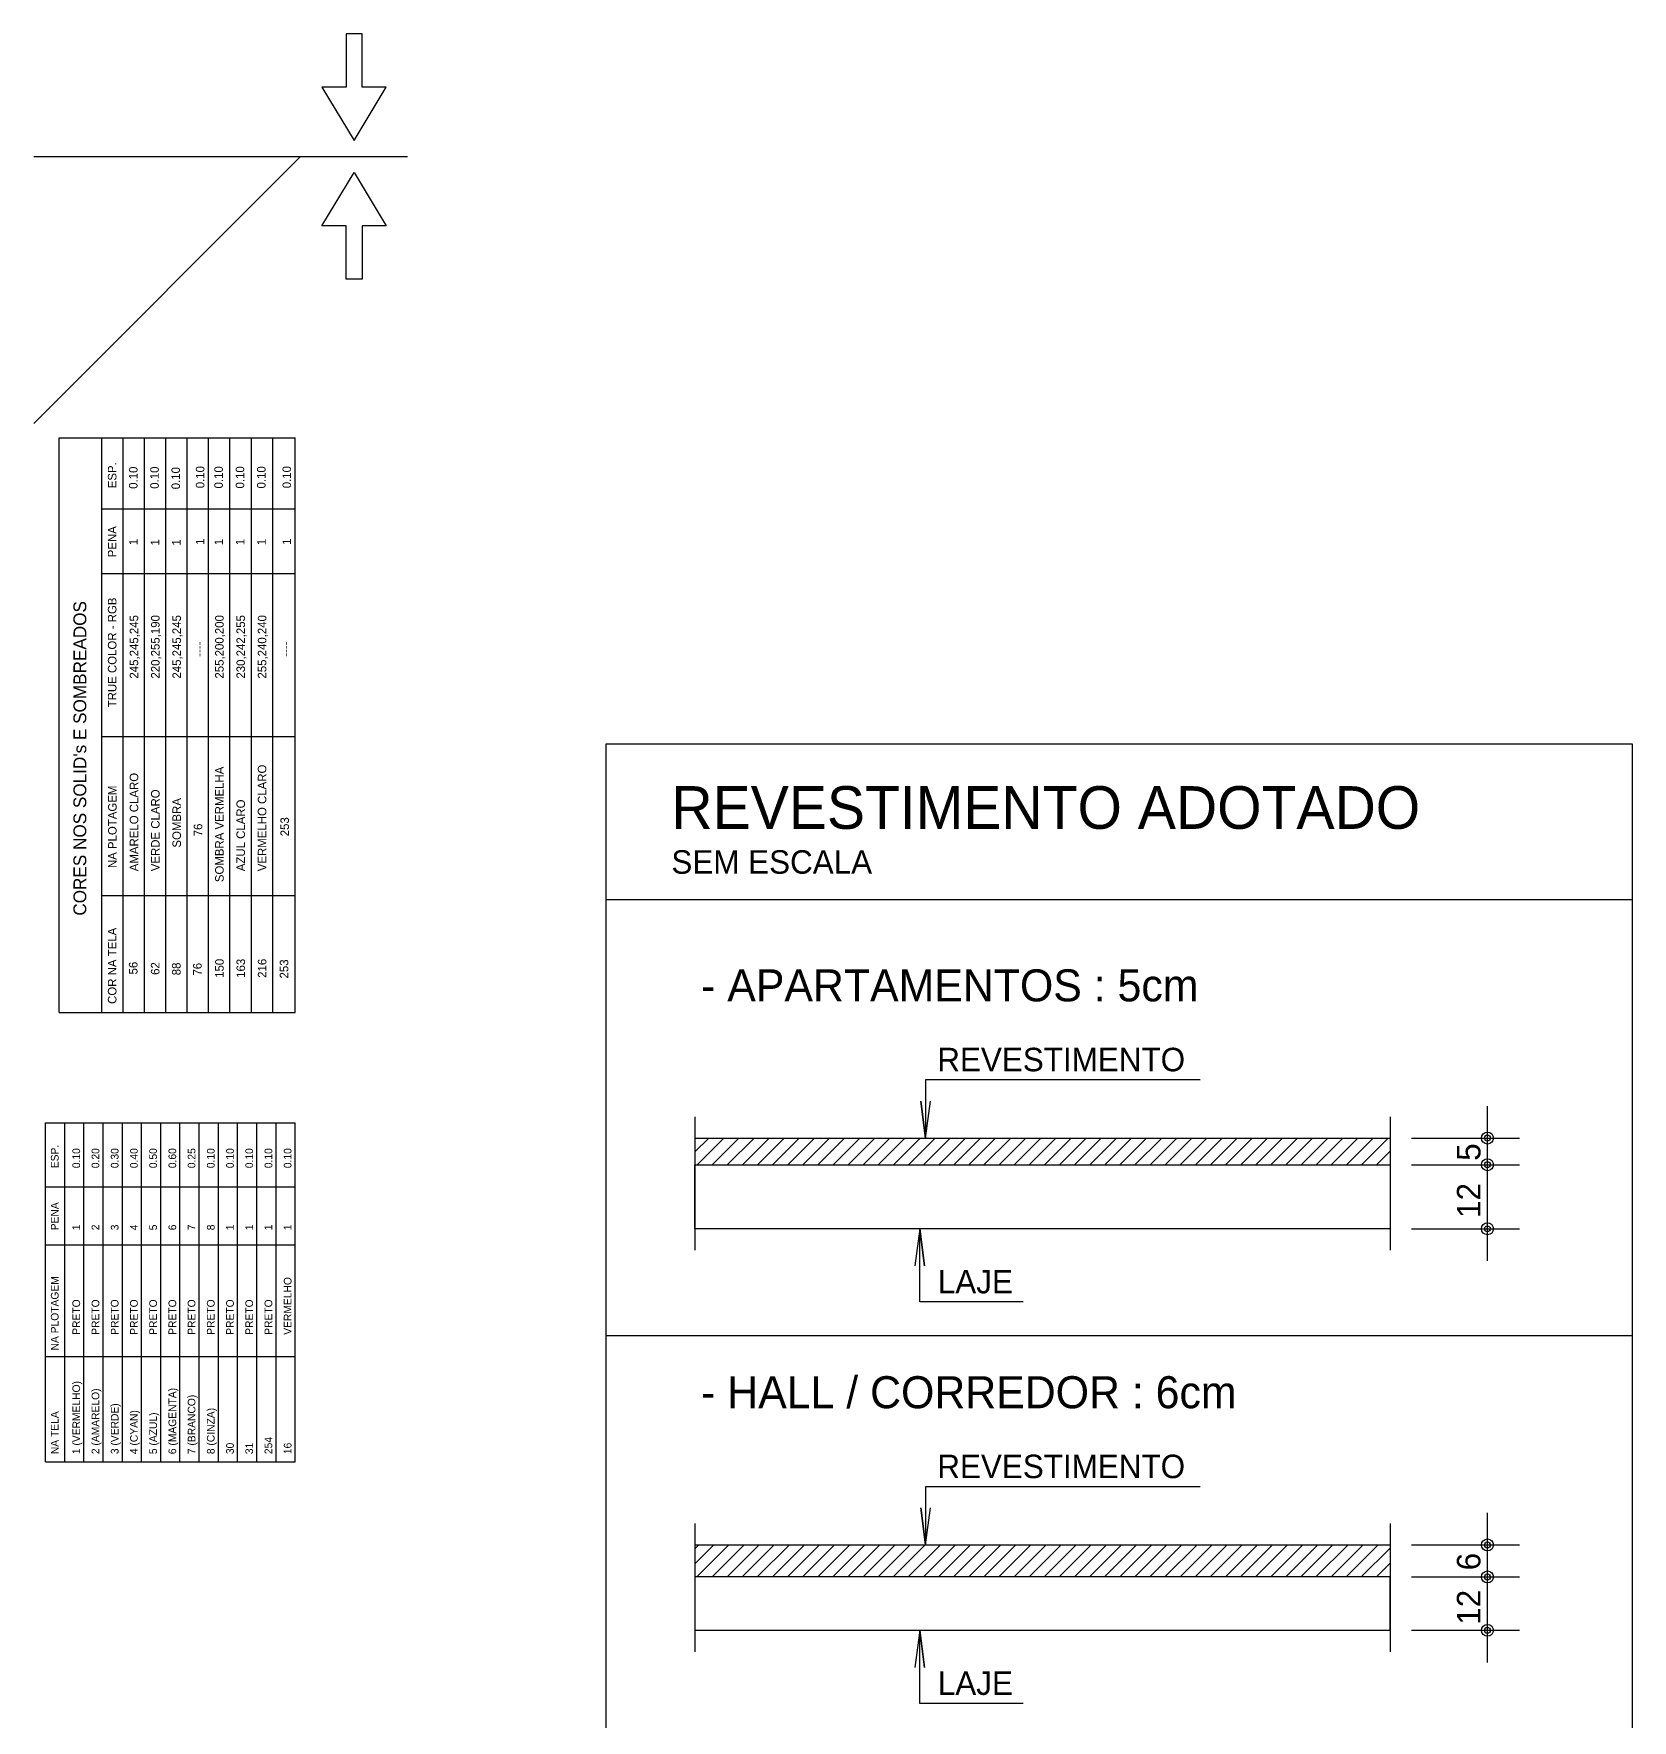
# Model space of a CAD drawing. Header units: metres. Extents: x 0 to 7795, y 0 to 4205.
# Drawn here: x 0 to 749, y 754 to 1544 of the extents above; entities that cross this region are included whole.
import ezdxf

# ---------------------------------------------------------------- set-up
doc = ezdxf.new("R2010")
doc.units = ezdxf.units.M
for name, color, linetype in [('MTH-179', 1, 'Continuous'), ('MTH-18', 1, 'Continuous'), ('MTH-230', 1, 'Continuous'), ('MTH-COTAS7', 31, 'Continuous'), ('MTH-EIXO-215', 1, 'Continuous'), ('MTH-EIXO-217', 8, 'Continuous'), ('MTH-LINHA-CORTE', 5, 'Continuous'), ('MTH-TXT-NEGRITO', 5, 'Continuous'), ('MTH-TXT-NOTAS', 3, 'Continuous'), ('MTH-TXT2', 5, 'Continuous')]:
    doc.layers.add(name, color=color, linetype=linetype)

msp = doc.modelspace()

# ---------------------------------------------------------------- linework, layer by layer
at = {"layer": 'MTH-179', "linetype": 'Continuous'}
for p, q in [((0.004008, 1486.247781), (175.004008, 1486.247781)), ((0.004008, 1361.247773), (125.004016, 1486.247781))]:
    msp.add_line(p, q, dxfattribs=at)
for points in [[(150.004008, 1493.747781), (165.004008, 1518.747781), (153.754008, 1518.747781), (153.754008, 1543.747781), (146.254008, 1543.747781), (146.254008, 1518.747781), (135.004008, 1518.747781), (150.004008, 1493.747781)], [(150.004008, 1478.747781), (165.004008, 1453.747781), (153.754008, 1453.747781), (153.754008, 1428.747781), (146.254008, 1428.747781), (146.254008, 1453.747781), (135.004008, 1453.747781), (150.004008, 1478.747781)]]:
    msp.add_lwpolyline(points, dxfattribs=at)
at = {"layer": 'MTH-18', "linetype": 'Continuous'}
for p, q in [((309.627015, 1020.098124), (316.112272, 1026.583382)), ((310.68334, 1014.083382), (323.18334, 1026.583382)), ((317.754408, 1014.083382), (330.254408, 1026.583382)), ((324.825476, 1014.083382), (337.325476, 1026.583382)), ((331.896543, 1014.083382), (344.396543, 1026.583382)), ((338.967611, 1014.083382), (351.467611, 1026.583382)), ((346.038679, 1014.083382), (358.538679, 1026.583382)), ((353.109747, 1014.083382), (365.609747, 1026.583382)), ((360.180815, 1014.083382), (372.680815, 1026.583382)), ((367.251883, 1014.083382), (379.751883, 1026.583382)), ((374.32295, 1014.083382), (386.82295, 1026.583382)), ((381.394018, 1014.083382), (393.894018, 1026.583382)), ((388.465086, 1014.083382), (400.965086, 1026.583382)), ((395.536154, 1014.083382), (408.036154, 1026.583382)), ((402.607222, 1014.083382), (415.107222, 1026.583382)), ((409.678289, 1014.083382), (422.178289, 1026.583382)), ((416.749357, 1014.083382), (429.249357, 1026.583382)), ((423.820425, 1014.083382), (436.320425, 1026.583382)), ((430.891493, 1014.083382), (443.391493, 1026.583382)), ((437.962561, 1014.083382), (450.462561, 1026.583382)), ((445.033628, 1014.083382), (457.533628, 1026.583382)), ((452.104696, 1014.083382), (464.604696, 1026.583382)), ((459.175764, 1014.083382), (471.675764, 1026.583382)), ((466.246832, 1014.083382), (478.746832, 1026.583382)), ((473.3179, 1014.083382), (485.8179, 1026.583382)), ((480.388967, 1014.083382), (492.888967, 1026.583382)), ((487.460035, 1014.083382), (499.960035, 1026.583382)), ((494.531103, 1014.083382), (507.031103, 1026.583382)), ((501.602171, 1014.083382), (514.102171, 1026.583382)), ((508.673239, 1014.083382), (521.173239, 1026.583382)), ((515.744307, 1014.083382), (528.244307, 1026.583382)), ((522.815374, 1014.083382), (535.315374, 1026.583382)), ((529.886442, 1014.083382), (542.386442, 1026.583382)), ((536.95751, 1014.083382), (549.45751, 1026.583382)), ((544.028578, 1014.083382), (556.528578, 1026.583382)), ((551.099646, 1014.083382), (563.599646, 1026.583382)), ((558.170713, 1014.083382), (570.670713, 1026.583382)), ((565.241781, 1014.083382), (577.741781, 1026.583382)), ((572.312849, 1014.083382), (584.812849, 1026.583382)), ((579.383917, 1014.083382), (591.883917, 1026.583382)), ((586.454985, 1014.083382), (598.954985, 1026.583382)), ((593.526052, 1014.083382), (606.026052, 1026.583382)), ((600.59712, 1014.083382), (613.09712, 1026.583382)), ((607.668188, 1014.083382), (620.168188, 1026.583382)), ((614.739256, 1014.083382), (627.239256, 1026.583382)), ((621.810324, 1014.083382), (634.310324, 1026.583382)), ((628.881392, 1014.083382), (635.241036, 1020.443026)), ((268.133583, 934.09146), (748.636746, 934.09146)), ((309.627015, 827.149973), (318.523559, 836.046517)), ((309.627015, 834.221041), (311.452491, 836.046517)), ((310.594627, 821.046517), (325.594627, 836.046517)), ((317.665694, 821.046517), (332.665694, 836.046517)), ((324.736762, 821.046517), (339.736762, 836.046517)), ((331.80783, 821.046517), (346.80783, 836.046517)), ((338.878898, 821.046517), (353.878898, 836.046517)), ((345.949966, 821.046517), (360.949966, 836.046517)), ((353.021033, 821.046517), (368.021033, 836.046517)), ((360.092101, 821.046517), (375.092101, 836.046517)), ((367.163169, 821.046517), (382.163169, 836.046517)), ((374.234237, 821.046517), (389.234237, 836.046517)), ((381.305305, 821.046517), (396.305305, 836.046517)), ((388.376373, 821.046517), (403.376373, 836.046517)), ((395.44744, 821.046517), (410.44744, 836.046517)), ((402.518508, 821.046517), (417.518508, 836.046517)), ((409.589576, 821.046517), (424.589576, 836.046517)), ((416.660644, 821.046517), (431.660644, 836.046517)), ((423.731712, 821.046517), (438.731712, 836.046517)), ((430.802779, 821.046517), (445.802779, 836.046517)), ((437.873847, 821.046517), (452.873847, 836.046517)), ((444.944915, 821.046517), (459.944915, 836.046517)), ((452.015983, 821.046517), (467.015983, 836.046517)), ((459.087051, 821.046517), (474.087051, 836.046517)), ((466.158118, 821.046517), (481.158118, 836.046517)), ((473.229186, 821.046517), (488.229186, 836.046517)), ((480.300254, 821.046517), (495.300254, 836.046517)), ((487.371322, 821.046517), (502.371322, 836.046517)), ((494.44239, 821.046517), (509.44239, 836.046517)), ((501.513457, 821.046517), (516.513457, 836.046517)), ((508.584525, 821.046517), (523.584525, 836.046517)), ((515.655593, 821.046517), (530.655593, 836.046517)), ((522.726661, 821.046517), (537.726661, 836.046517)), ((529.797729, 821.046517), (544.797729, 836.046517)), ((536.868797, 821.046517), (551.868797, 836.046517)), ((543.939864, 821.046517), (558.939864, 836.046517)), ((551.010932, 821.046517), (566.010932, 836.046517)), ((558.082, 821.046517), (573.082, 836.046517)), ((565.153068, 821.046517), (580.153068, 836.046517)), ((572.224136, 821.046517), (587.224136, 836.046517)), ((579.295203, 821.046517), (594.295203, 836.046517)), ((586.366271, 821.046517), (601.366271, 836.046517)), ((593.437339, 821.046517), (608.437339, 836.046517)), ((600.508407, 821.046517), (615.508407, 836.046517)), ((607.579475, 821.046517), (622.579475, 836.046517)), ((614.650542, 821.046517), (629.650542, 836.046517)), ((621.72161, 821.046517), (635.241036, 834.565943)), ((628.792678, 821.046517), (635.241036, 827.494875))]:
    msp.add_line(p, q, dxfattribs=at)
at = {"layer": 'MTH-230', "linetype": 'Continuous'}
for p, q in [((11.921426, 1354.504695), (122.504012, 1354.504695)), ((31.921426, 1321.235799), (122.504012, 1321.235799)), ((31.921426, 1290.931238), (122.504012, 1290.931238)), ((31.921426, 1214.636428), (122.504012, 1214.636428)), ((31.921426, 1140.144072), (122.504012, 1140.144072)), ((11.921426, 1085.405048), (122.504012, 1085.405048)), ((5.504012, 1033.731676), (122.504012, 1033.731676)), ((5.504012, 1003.789669), (122.504012, 1003.789669)), ((5.504012, 976.515565), (122.504012, 976.515565)), ((5.504012, 924.216767), (122.504012, 924.216767)), ((5.504012, 874.951645), (122.504012, 874.951645))]:
    msp.add_line(p, q, dxfattribs=at)
for points in [[(11.921426, 1085.405048), (11.921426, 1354.504695)], [(31.921426, 1085.405048), (31.921426, 1354.504695)], [(41.921426, 1085.405048), (41.921426, 1354.504695)], [(51.921426, 1085.405048), (51.921426, 1354.504695)], [(61.921426, 1085.405048), (61.921426, 1354.504695)], [(71.921426, 1085.405048), (71.921426, 1354.504695)], [(81.921426, 1085.405048), (81.921426, 1354.504695)], [(91.921426, 1085.405048), (91.921426, 1354.504695)], [(101.921426, 1085.405048), (101.921426, 1354.504695)], [(111.921426, 1085.405048), (111.921426, 1354.504695)], [(122.504012, 1085.405048), (122.504012, 1354.504695)], [(5.504012, 874.951645), (5.504012, 1033.731676)], [(14.504012, 874.951645), (14.504012, 1033.731676)], [(23.504012, 874.951645), (23.504012, 1033.731676)], [(32.504012, 874.951645), (32.504012, 1033.731676)], [(41.504012, 874.951645), (41.504012, 1033.731676)], [(50.504012, 874.951645), (50.504012, 1033.731676)], [(59.504012, 874.951645), (59.504012, 1033.731676)], [(68.504012, 874.951645), (68.504012, 1033.731676)], [(77.504012, 874.951645), (77.504012, 1033.731676)], [(86.504012, 874.951645), (86.504012, 1033.731676)], [(95.504012, 874.951645), (95.504012, 1033.731676)], [(104.504012, 874.951645), (104.504012, 1033.731676)], [(113.504012, 874.951645), (113.504012, 1033.731676)], [(122.504012, 874.951645), (122.504012, 1033.731676)]]:
    msp.add_lwpolyline(points, dxfattribs=at)
at = {"layer": 'MTH-COTAS7', "linetype": 'Continuous'}
for p, q in [((680.823314, 999.083382), (680.823314, 1041.583382)), ((680.823314, 969.083382), (680.823314, 1029.083382)), ((645.241036, 1026.583382), (695.823314, 1026.583382)), ((645.241036, 1014.083382), (695.823314, 1014.083382)), ((645.241036, 1014.083382), (695.823314, 1014.083382)), ((645.241036, 984.083382), (695.823314, 984.083382)), ((680.823314, 806.046517), (680.823314, 851.046517)), ((645.241036, 836.046517), (695.823314, 836.046517)), ((680.823314, 781.046517), (680.823314, 836.046517)), ((645.241036, 821.046517), (695.823314, 821.046517)), ((645.241036, 821.046517), (695.823314, 821.046517)), ((645.241036, 796.046517), (695.823314, 796.046517))]:
    msp.add_line(p, q, dxfattribs=at)
for points in [[(546.2448, 1053.856886), (417.71576, 1053.856886), (417.71576, 1026.583382), (415.431552, 1043.933667), (417.71576, 1026.583382), (419.999968, 1043.933667)], [(463.413997, 949.837246), (414.926644, 949.837246), (414.926644, 984.083382), (417.210852, 966.733096), (414.926644, 984.083382), (412.642435, 966.733096)], [(546.2448, 863.320021), (417.71576, 863.320021), (417.71576, 836.046517), (415.431552, 853.396802), (417.71576, 836.046517), (419.999968, 853.396802)], [(463.413997, 761.800381), (414.926644, 761.800381), (414.926644, 796.046517), (417.210852, 778.696232), (414.926644, 796.046517), (412.642435, 778.696232)]]:
    msp.add_lwpolyline(points, dxfattribs=at)
for centre, radius in [((680.823314, 1026.583382), 2.8), ((680.823314, 1026.583382), 1.4), ((680.823314, 1014.083382), 2.8), ((680.823314, 1014.083382), 2.8), ((680.823314, 1014.083382), 1.4), ((680.823314, 1014.083382), 1.4), ((680.823314, 984.083382), 2.8), ((680.823314, 984.083382), 1.4), ((680.823314, 836.046517), 2.8), ((680.823314, 836.046517), 1.4), ((680.823314, 821.046517), 2.8), ((680.823314, 821.046517), 2.8), ((680.823314, 821.046517), 1.4), ((680.823314, 821.046517), 1.4), ((680.823314, 796.046517), 2.8), ((680.823314, 796.046517), 1.4)]:
    msp.add_circle(centre, radius, dxfattribs=at)
at = {"layer": 'MTH-EIXO-215', "linetype": 'Continuous'}
for p, q in [((309.627015, 1026.583382), (635.241036, 1026.583382)), ((309.627015, 836.046517), (635.241036, 836.046517))]:
    msp.add_line(p, q, dxfattribs=at)
at = {"layer": 'MTH-EIXO-217'}
for p, q in [((309.627015, 1036.583382), (309.627015, 974.083382)), ((635.241036, 1036.583382), (635.241036, 974.083382)), ((309.627015, 846.046517), (309.627015, 786.046517)), ((635.241036, 846.046517), (635.241036, 786.046517))]:
    msp.add_line(p, q, dxfattribs=at)
at = {"layer": 'MTH-LINHA-CORTE', "linetype": 'Continuous'}
msp.add_line((268.133583, 1138.371964), (748.636746, 1138.371964), dxfattribs=at)
for points in [[(309.627015, 1014.083382), (635.241036, 1014.083382), (635.241036, 984.083382), (309.627015, 984.083382), (309.627015, 1014.083382)], [(635.241036, 821.046517), (309.627015, 821.046517), (309.627015, 796.046517), (635.241036, 796.046517), (635.241036, 821.046517)]]:
    msp.add_lwpolyline(points, dxfattribs=at)
at = {"layer": 'MTH-TXT2', "linetype": 'Continuous'}
msp.add_lwpolyline([(268.133583, 1211.208578), (748.636746, 1211.208578), (748.636746, 450.266734), (268.133583, 450.266734), (268.133583, 1211.208578)], dxfattribs=at)

# ---------------------------------------------------------------- texts
at = {"layer": 'MTH-230', "linetype": 'Continuous'}
for s, height, p in [('ESP.', 4, (38.741281, 1330.880898)), ('0.10', 4, (48.622286, 1330.618668)), ('0.10', 4, (58.582554, 1330.642507)), ('0.10', 4, (68.503091, 1330.404117)), ('0.10', 4, (79.933432, 1330.880898)), ('0.10', 4, (88.587322, 1330.784747)), ('0.10', 4, (98.587322, 1330.784747)), ('0.10', 4, (108.587322, 1330.784747)), ('0.10', 4, (120.516018, 1330.880898)), ('PENA', 4, (38.741281, 1298.566256)), ('1', 4, (48.709696, 1304.215065)), ('1', 4, (58.820945, 1304.072031)), ('1', 4, (68.820945, 1303.992567)), ('1', 4, (79.933432, 1304.389884)), ('1', 4, (88.683473, 1304.197583)), ('1', 4, (98.683473, 1304.197583)), ('1', 4, (108.683473, 1304.197583)), ('1', 4, (120.516018, 1304.389884)), ("CORES NOS SOLID's E SOMBREADOS", 6, (24.615345, 1130.730233)), ('TRUE COLOR - RGB', 4, (38.741281, 1228.296927)), ('245,245,245', 4, (48.954758, 1241.751361)), ('220,255,190', 4, (58.954758, 1241.751361)), ('245,245,245', 4, (68.954758, 1241.751361)), ('255,200,200', 4, (88.954758, 1241.751361)), ('230,242,255', 4, (98.954758, 1241.751361)), ('255,240,240', 4, (108.954758, 1241.751361)), ('----', 4, (79.422422, 1251.964422)), ('----', 4, (120.005008, 1251.964422)), ('VERMELHO CLARO', 4, (108.954758, 1151.534501)), ('AMARELO CLARO', 4, (48.954758, 1151.534501)), ('SOMBRA VERMELHA', 4, (88.954758, 1146.417091)), ('NA PLOTAGEM', 4, (38.833276, 1153.006246)), ('VERDE CLARO', 4, (58.954758, 1151.534501)), ('SOMBRA', 4, (68.954758, 1162.615229)), ('AZUL CLARO', 4, (98.954758, 1151.534501)), ('76', 4, (78.954758, 1167.900761)), ('253', 4, (119.537344, 1167.900761)), ('COR NA TELA', 4, (38.741281, 1089.405048)), ('56', 4, (48.587322, 1103.198238)), ('62', 4, (58.875774, 1103.005936)), ('88', 4, (68.779624, 1102.813635)), ('76', 4, (78.653666, 1102.669575)), ('150', 4, (88.971925, 1101.61746)), ('163', 4, (98.971925, 1101.61746)), ('216', 4, (108.971925, 1101.61746)), ('253', 4, (119.236252, 1101.330354)), ('ESP.', 3.6, (11.641881, 1012.470258)), ('0.10', 3.6, (21.714818, 1012.470258)), ('0.20', 3.6, (30.714818, 1012.470258)), ('0.30', 3.6, (39.714818, 1012.470258)), ('0.40', 3.6, (48.714818, 1012.470258)), ('0.50', 3.6, (57.714818, 1012.470258)), ('0.60', 3.6, (66.714818, 1012.470258)), ('0.25', 3.6, (75.714818, 1012.470258)), ('0.10', 3.6, (84.714818, 1012.470258)), ('0.10', 3.6, (93.714818, 1012.470258)), ('0.10', 3.6, (102.714818, 1012.470258)), ('0.10', 3.6, (111.714818, 1012.470258)), ('0.10', 3.6, (120.714818, 1012.470258)), ('PENA', 3.6, (11.641881, 983.387081)), ('1', 3.6, (21.714818, 983.387081)), ('2', 3.6, (30.714818, 983.387081)), ('3', 3.6, (39.714818, 983.387081)), ('4', 3.6, (48.714818, 983.387081)), ('5', 3.6, (57.714818, 983.387081)), ('6', 3.6, (66.714818, 983.387081)), ('7', 3.6, (75.714818, 983.387081)), ('8', 3.6, (84.714818, 983.387081)), ('1', 3.6, (93.714818, 983.387081)), ('1', 3.6, (102.714818, 983.387081)), ('1', 3.6, (111.714818, 983.387081)), ('1', 3.6, (120.714818, 983.387081)), ('NA PLOTAGEM', 3.6, (11.641881, 927.109086)), ('VERMELHO', 3.6, (120.714818, 934.452568)), ('PRETO', 3.6, (21.714818, 934.452568)), ('PRETO', 3.6, (30.714818, 934.452568)), ('PRETO', 3.6, (39.714818, 934.452568)), ('PRETO', 3.6, (48.714818, 934.452568)), ('PRETO', 3.6, (57.714818, 934.452568)), ('PRETO', 3.6, (66.714818, 934.452568)), ('PRETO', 3.6, (75.714818, 934.452568)), ('PRETO', 3.6, (84.714818, 934.452568)), ('PRETO', 3.6, (93.714818, 934.452568)), ('PRETO', 3.6, (102.714818, 934.452568)), ('PRETO', 3.6, (111.714818, 934.452568)), ('1 (VERMELHO)', 3.6, (21.714818, 878.551645)), ('2 (AMARELO)', 3.6, (30.714818, 878.551645)), ('6 (MAGENTA)', 3.6, (66.714818, 878.551645)), ('3 (VERDE)', 3.6, (39.714818, 878.551645)), ('7 (BRANCO)', 3.6, (75.714818, 878.551645)), ('NA TELA', 3.6, (11.641881, 878.551645)), ('4 (CYAN)', 3.6, (48.714818, 878.551645)), ('5 (AZUL)', 3.6, (57.714818, 878.551645)), ('8 (CINZA)', 3.6, (84.714818, 878.551645)), ('254', 3.6, (111.714818, 878.551645)), ('30', 3.6, (93.714818, 878.551645)), ('31', 3.6, (102.714818, 878.551645)), ('16', 3.6, (120.714818, 878.551645))]:
    msp.add_text(s, height=height, rotation=90, dxfattribs=at).set_placement(p)
at = {"layer": 'MTH-COTAS7', "linetype": 'Continuous'}
for s, p in [('5', (677.523314, 1015.933382)), ('12', (677.523314, 989.183382)), ('6', (677.523314, 824.146517)), ('12', (677.523314, 798.646517))]:
    msp.add_text(s, height=11, rotation=90, dxfattribs=at).set_placement(p)
at = {"layer": 'MTH-TXT-NEGRITO', "linetype": 'Continuous'}
for s, height, p in [('REVESTIMENTO ADOTADO', 20, (298.636746, 1171.376757)), ('- APARTAMENTOS : 5cm', 15, (312.550501, 1090.587303)), ('- HALL / CORREDOR : 6cm', 15, (312.550501, 900.050438))]:
    msp.add_text(s, height=height, dxfattribs=at).set_placement(p)
at = {"layer": 'MTH-TXT-NOTAS', "linetype": 'Continuous'}
for s, p in [('SEM ESCALA', (298.636746, 1150.376757)), ('REVESTIMENTO', (423.162457, 1057.856886)), ('LAJE', (423.41924, 953.837246)), ('REVESTIMENTO', (423.162457, 867.320021)), ('LAJE', (423.41924, 765.800381))]:
    msp.add_text(s, height=11, dxfattribs=at).set_placement(p)

doc.saveas('drawing.dxf')
